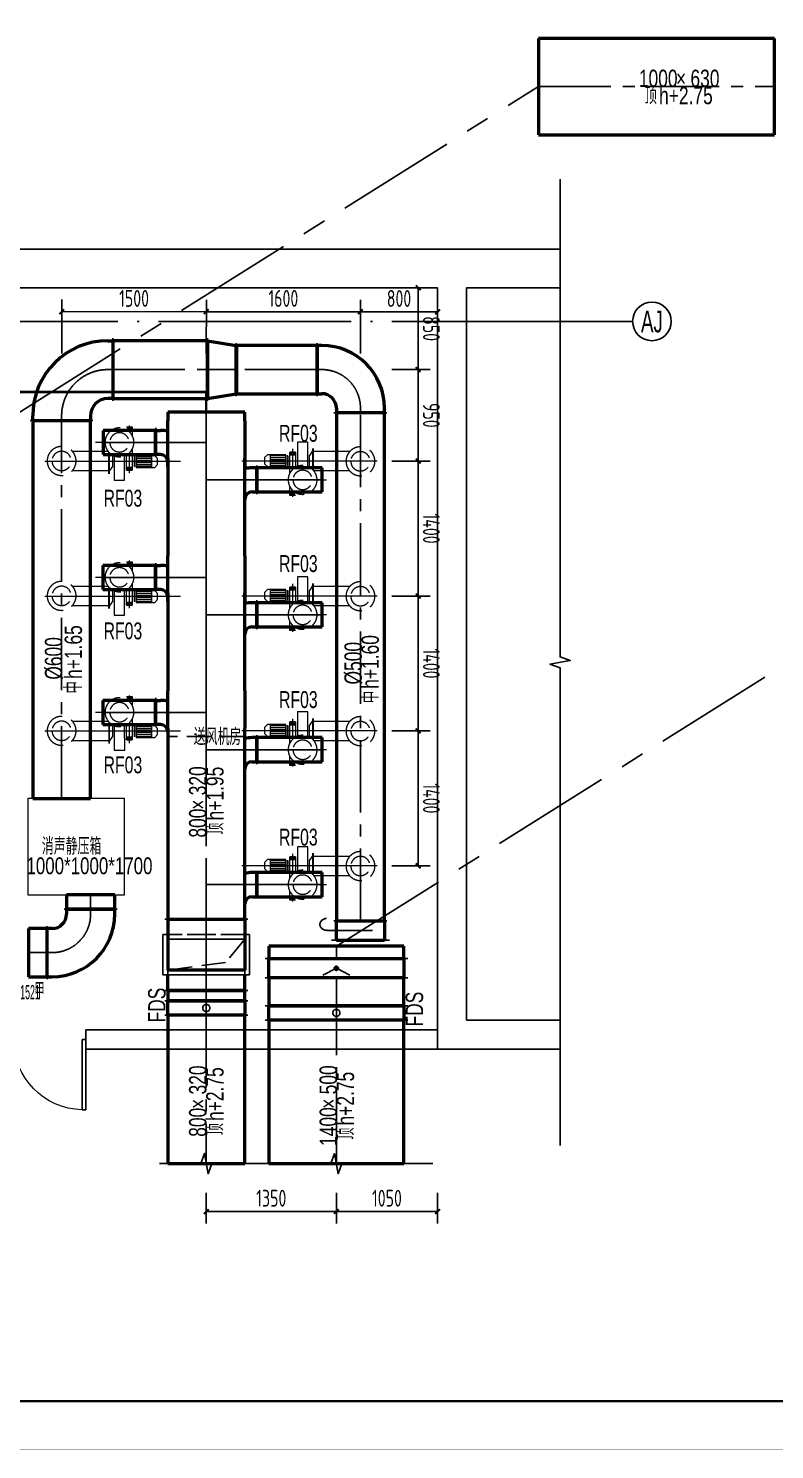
# Model space of a CAD drawing. Extents: x 49167 to 115333, y -222111 to -53947.
# Drawn here: x 81360 to 89102, y -109748 to -95001 of the extents above; entities that cross this region are included whole.
import ezdxf
from ezdxf.enums import TextEntityAlignment as Align

# ---------------------------------------------------------------- set-up
doc = ezdxf.new("R2010")
doc.units = 0
doc.header["$LTSCALE"] = 1000
doc.header["$MEASUREMENT"] = 0
for name, pattern in [('CENTER', [2, 1.25, -0.25, 0.25, -0.25]), ('CENTER2', [1.125, 0.75, -0.125, 0.125, -0.125]), ('DASH', [0.35, 0.25, -0.1]), ('DOTE', [2.42, 2, -0.2, 0.02, -0.2])]:
    doc.linetypes.add(name, pattern=pattern)
for name, color, linetype in [('01-标注_符号', 200, 'Continuous'), ('01-标注_轴线坐标', 132, 'Continuous'), ('02-TEXT_房间', 7, 'Continuous'), ('02-TEXT_轴号', 7, 'Continuous'), ('A_AXIS-轴线', 1, 'DOTE'), ('A_STR-砌块墙', 121, 'Continuous'), ('A_STR-砼墙', 51, 'Continuous'), ('AXIS_TEXT', 7, 'Continuous'), ('DIM_SYMB', 3, 'Continuous'), ('DOOR_FIRE', 220, 'Continuous'), ('DOOR_FIRE_TEXT', 7, 'Continuous'), ('DUCT-送风中心线', 5, 'CENTER2'), ('DUCT-送风标注', 3, 'Continuous'), ('DUCT-送风法兰', 2, 'Continuous'), ('DUCT-送风阀门', 7, 'Continuous'), ('Hvac-Hide', 8, 'DASH'), ('TH_DIM', 3, 'Continuous'), ('看线', 241, 'Continuous')]:
    doc.layers.add(name, color=color, linetype=linetype)
for name, color, linetype, lineweight in [('ACS_COM', 7, 'Continuous', 15), ('ACS_增压管', 1, 'Continuous', 15), ('DUCT-送风管', 4, 'Continuous', 50), ('DUCT-送风管端线', 2, 'Continuous', 50), ('M_COM', 7, 'Continuous', 15)]:
    doc.layers.add(name, color=color, linetype=linetype, lineweight=lineweight)
doc.styles.add('_TCH_AXIS', font='')
doc.styles.add('_TCH_DIM_T3', font='ROS1', dxfattribs={"width": 0.8, "bigfont": 'JD'})
doc.styles.add('_TCH_SPACE', font='ros.shx', dxfattribs={"width": 0.75, "height": 5, "bigfont": 'jd.shx'})
doc.styles.add('_TCH_WINDOW', font='ros.shx', dxfattribs={"width": 0.65, "height": 3.5, "bigfont": 'jd.shx'})
doc.styles.add('COMPLEX', font='COMPLEX')
doc.styles.add('HZF', font='ros.shx', dxfattribs={"width": 0.75, "bigfont": 'jd.shx'})
doc.styles.get('_TCH_AXIS').set_extended_font_data('FZXiHei I-Z08S')
doc.dimstyles.new('_TCH_ARCH&&50', dxfattribs={"dimtxt": 175, "dimasz": 50, "dimexe": 125, "dimexo": 150, "dimgap": 50, "dimtad": 1, "dimdec": 0, "dimzin": 0, "dimdsep": 46, "dimtxsty": '_TCH_DIM_T3', "dimblk": 'ARCHTICK', "dimcen": 0.09, "dimazin": 2, "dimtfac": 1, "dimtdec": 0, "dimtix": 1, "dimtmove": 2, "dimatfit": 3, "dimfxl": 0, "dimtolj": 1, "dimtzin": 0, "dimarcsym": 0})

# ---------------------------------------------------------------- blocks, each defined once
blk = doc.blocks.new('图框-A1')
for points, const_width in [([(0, 0), (841, 0), (841, 594), (0, 594)], 0.05), ([(766, 584), (25, 584), (25, 10), (766, 10)], 0.5)]:
    blk.add_lwpolyline(points, close=True, dxfattribs=dict(const_width=const_width))
at = {"const_width": 0.05}
blk.add_lwpolyline([(420.5, 0), (420.5, 2)], dxfattribs=at)
blk = doc.blocks.new('$DorLib2D$00000002')
for p, q in [((-0.5, 0), (-0.5, 0.4875)), ((-0.475, 0.4875), (-0.5, 0.4875)), ((-0.475, 0), (-0.475, 0.4875)), ((0.475, 0), (0.475, 0.4875)), ((0.475, 0.4875), (0.5, 0.4875)), ((0.5, 0), (0.5, 0.4875)), ((-0.5, 0), (-0.475, 0)), ((0.5, 0), (0.475, 0))]:
    blk.add_line(p, q)
at = {"lineweight": 13}
for centre, start, end in [((-0.4875, 0), 0, 88.53072), ((0.4875, 0), 91.46928, 180)]:
    blk.add_arc(centre, 0.4875, start, end, dxfattribs=at)
blk = doc.blocks.new('_AXISO')
blk.add_circle((0, 0), 0.5)
at = {"layer": 'AXIS_TEXT', "style": 'COMPLEX', "width": 1.041667}
blk.add_attdef('A', text='', height=0.56, dxfattribs=at).set_placement((-0.25, -0.28), (0.25, -0.28), align=Align.FIT)
blk = doc.blocks.new('45口部')
at = {"layer": '01-标注_符号'}
blk.add_lwpolyline([(18371.7, -22612.2), (18371.7, -17655.3), (18266.7, -17617.1), (18476.7, -17580.1), (18371.7, -17542.8), (18371.8, -12586)], dxfattribs=at)
at = {"layer": '01-标注_轴线坐标'}
blk.add_line((18624.9, -14061.7), (19124.9, -14061.7), dxfattribs=at)
at = {"layer": 'A_AXIS-轴线'}
blk.add_line((18624.9, -14061.7), (-1000, -14061.7), dxfattribs=at)
at = {"layer": 'A_STR-砌块墙'}
for p, q in [((17100.5, -21411.7), (13450.6, -21411.7)), ((13450.6, -21411.7), (13450.6, -21611.7)), ((17100.5, -21611.7), (17100.5, -21411.7)), ((13450.6, -21611.7), (17100.5, -21611.7))]:
    blk.add_line(p, q, dxfattribs=at)
at = {"layer": 'A_STR-砼墙'}
for p, q in [((7550.6, -13311.7), (17250.6, -13311.7)), ((17250.6, -13311.7), (18371.7, -13311.7)), ((18371.7, -13311.7), (18371.7, -13711.7)), ((7700.6, -13711.7), (17100.6, -13711.7)), ((17100.6, -13711.7), (17100.5, -21611.7)), ((17400.6, -13711.7), (17400.5, -21311.7)), ((17400.6, -13711.7), (18371.7, -13711.7)), ((17400.5, -21311.7), (18371.7, -21311.7)), ((18371.7, -21311.7), (18371.7, -21611.7)), ((17100.5, -21611.7), (18371.7, -21611.7))]:
    blk.add_line(p, q, dxfattribs=at)
at = {"layer": '01-标注_轴线坐标'}
ref = blk.add_blockref('_AXISO', (19324.9, -14061.7), dxfattribs=dict(at, xscale=400, yscale=400, zscale=400))
ref.add_attrib('A', 'AJ', dxfattribs={"layer": '02-TEXT_轴号', "height": 226.27, "style": '_TCH_AXIS', "width": 0.65625}).set_placement((19211.7, -14174.8), (19438, -14174.8), align=Align.FIT)
at = {"layer": 'DOOR_FIRE', "xscale": -1500, "yscale": 1500, "zscale": 200, "rotation": 179.9998999037865}
blk.add_blockref('$DorLib2D$00000002', (12700.6, -21511.7), dxfattribs=at)
at = {"layer": '02-TEXT_房间', "style": '_TCH_SPACE', "width": 0.75}
blk.add_text('送风机房', height=173.64, rotation=359.9999, dxfattribs=at).set_placement((14570.5, -18458.5))
at = {"layer": 'DOOR_FIRE_TEXT', "style": '_TCH_WINDOW'}
for s, height, width, p in [('甲', 173.6, 0.65, (12916.3, -21095.9)), ('FGM1521', 148.75, 0.458824, (12567.8, -21095.9))]:
    blk.add_text(s, height=height, rotation=359.9999, dxfattribs=dict(at, width=width)).set_placement(p)
blk = doc.blocks.new('ddsyfj')
at = {"layer": 'M_COM'}
for p, q in [((446, -51), (446, 200)), ((446, 200), (554, 200)), ((554, 200), (554, -51)), ((-275, 2), (1132, 2)), ((12, 100), (252, 100)), ((252, 100), (388, 100)), ((388, -90), (388, 132)), ((398, 132), (398, -80)), ((398, 107), (429, 61)), ((429, -48), (429, 63)), ((574, 95), (574, -61)), ((574, 95), (633, 95)), ((633, 67), (574, 67)), ((604, 128), (604, -83)), ((633, -123), (633, 95)), ((655, 58), (655, -52)), ((659, 62), (659, -45)), ((675, 68), (866, 68)), ((675, -55), (675, 68)), ((675, 55), (837, 55)), ((675, 35), (837, 35)), ((675, 15), (837, 15)), ((837, 68), (837, -55)), ((866, 68), (896, 38)), ((896, 38), (896, -25)), ((12, -100), (252, -100)), ((248, -100), (380, -100)), ((675, -5), (837, -5)), ((675, -24), (837, -24)), ((675, -44), (837, -44)), ((866, -55), (675, -55)), ((866, -55), (896, -25)), ((744, -191), (252, -191)), ((633, -355), (633, -259)), ((574, -322), (633, -322)), ((574, -355), (633, -355)), ((604, -299), (604, -368))]:
    blk.add_line(p, q, dxfattribs=at)
at = {"layer": 'M_COM', "linetype": 'DASH'}
for centre, radius in [((-100, 0), 150), ((-100, 0), 100), ((500, -193), 150), ((500, -193), 100)]:
    blk.add_circle(centre, radius, dxfattribs=at)
at = {"layer": 'M_COM'}
for centre in [(588, 79), (618, 79), (588, -338), (618, -338)]:
    blk.add_circle(centre, 6.5, dxfattribs=at)
blk = doc.blocks.new('_ArchTick')
at = {"color": 0, "linetype": 'ByBlock', "const_width": 0.4}
blk.add_lwpolyline([(-0.5, -0.5), (0.5, 0.5)], dxfattribs=at)
blk = doc.blocks.new('*D248')
at = {"layer": 'Defpoints', "color": 0}
for p in [(83205, -97941), (81706, -98525), (83205, -98525)]:
    blk.add_point(p, dxfattribs=at)
at = {"layer": 'TH_DIM', "color": 0, "lineweight": -2}
for p, q in [((81706, -98375), (81706, -97815)), ((83205, -98375), (83206, -97816)), ((81706, -97940), (83205, -97941))]:
    blk.add_line(p, q, dxfattribs=at)
at = {"layer": 'TH_DIM', "color": 0, "lineweight": -2, "xscale": 50, "yscale": 50, "zscale": 50}
for p, rotation in [((81706, -97940), 179.9793718250993), ((83205, -97941), 359.9793718250993)]:
    blk.add_blockref('_ArchTick', p, dxfattribs=dict(at, rotation=rotation))
at = {"layer": 'TH_DIM', "color": 0, "insert": (82456, -97803), "char_height": 175, "attachment_point": 5, "rotation": 359.9794, "style": '_TCH_DIM_T3'}
blk.add_mtext('\\A1;1500', dxfattribs=at)
blk = doc.blocks.new('*D249')
at = {"layer": 'Defpoints', "color": 0}
for p in [(84805, -97941), (83205, -98525), (84805, -98526)]:
    blk.add_point(p, dxfattribs=at)
at = {"layer": 'TH_DIM', "color": 0, "lineweight": -2}
for p, q in [((83205, -98375), (83206, -97816)), ((84805, -98376), (84805, -97816)), ((83205, -97941), (84805, -97941))]:
    blk.add_line(p, q, dxfattribs=at)
at = {"layer": 'TH_DIM', "color": 0, "lineweight": -2, "xscale": 50, "yscale": 50, "zscale": 50}
for p, rotation in [((83205, -97941), 179.9793718250994), ((84805, -97941), 359.9793718250993)]:
    blk.add_blockref('_ArchTick', p, dxfattribs=dict(at, rotation=rotation))
at = {"layer": 'TH_DIM', "color": 0, "insert": (84005, -97803), "char_height": 175, "attachment_point": 5, "rotation": 359.9794, "style": '_TCH_DIM_T3'}
blk.add_mtext('\\A1;1600', dxfattribs=at)
blk = doc.blocks.new('*D250')
at = {"layer": 'Defpoints', "color": 0}
for p in [(85605, -97942), (84805, -98526), (85605, -98526)]:
    blk.add_point(p, dxfattribs=at)
at = {"layer": 'TH_DIM', "color": 0, "lineweight": -2}
for p, q in [((84805, -98376), (84805, -97816)), ((85605, -98376), (85605, -97817)), ((84805, -97941), (85605, -97942))]:
    blk.add_line(p, q, dxfattribs=at)
at = {"layer": 'TH_DIM', "color": 0, "lineweight": -2, "xscale": 50, "yscale": 50, "zscale": 50}
for p, rotation in [((84805, -97941), 179.9793718250987), ((85605, -97942), 359.9793718250987)]:
    blk.add_blockref('_ArchTick', p, dxfattribs=dict(at, rotation=rotation))
at = {"layer": 'TH_DIM', "color": 0, "insert": (85205, -97804), "char_height": 175, "attachment_point": 5, "rotation": 359.9794, "style": '_TCH_DIM_T3'}
blk.add_mtext('\\A1;800', dxfattribs=at)
blk = doc.blocks.new('*D251')
at = {"layer": 'Defpoints', "color": 0}
for p in [(83205, -106934), (84555, -106934), (84555, -107278)]:
    blk.add_point(p, dxfattribs=at)
at = {"layer": 'TH_DIM', "color": 0, "lineweight": -2}
for p, q in [((83205, -107084), (83205, -107403)), ((84555, -107084), (84555, -107403)), ((83205, -107278), (84555, -107278))]:
    blk.add_line(p, q, dxfattribs=at)
at = {"layer": 'TH_DIM', "color": 0, "lineweight": -2, "xscale": 50, "yscale": 50, "zscale": 50}
for p, rotation in [((83205, -107278), 179.9998999037864), ((84555, -107278), 359.9998999037864)]:
    blk.add_blockref('_ArchTick', p, dxfattribs=dict(at, rotation=rotation))
at = {"layer": 'TH_DIM', "color": 0, "insert": (83880, -107140), "char_height": 175, "attachment_point": 5, "rotation": 359.9999, "style": '_TCH_DIM_T3'}
blk.add_mtext('\\A1;1350', dxfattribs=at)
blk = doc.blocks.new('*D252')
at = {"layer": 'Defpoints', "color": 0}
for p in [(84555, -106934), (85605, -106934), (85605, -107278)]:
    blk.add_point(p, dxfattribs=at)
at = {"layer": 'TH_DIM', "color": 0, "lineweight": -2}
for p, q in [((84555, -107084), (84555, -107403)), ((85605, -107084), (85605, -107403)), ((84555, -107278), (85605, -107278))]:
    blk.add_line(p, q, dxfattribs=at)
at = {"layer": 'TH_DIM', "color": 0, "lineweight": -2, "xscale": 50, "yscale": 50, "zscale": 50}
for p, rotation in [((84555, -107278), 179.9998999037865), ((85605, -107278), 359.9998999037865)]:
    blk.add_blockref('_ArchTick', p, dxfattribs=dict(at, rotation=rotation))
at = {"layer": 'TH_DIM', "color": 0, "insert": (85080, -107140), "char_height": 175, "attachment_point": 5, "rotation": 359.9999, "style": '_TCH_DIM_T3'}
blk.add_mtext('\\A1;1050', dxfattribs=at)
blk = doc.blocks.new('*D253')
at = {"layer": 'Defpoints', "color": 0}
for p in [(84980, -102291), (85404, -102291), (84980, -103691)]:
    blk.add_point(p, dxfattribs=at)
at = {"layer": 'TH_DIM', "color": 0, "lineweight": -2}
for p, q in [((85130, -102291), (85529, -102291)), ((85404, -103691), (85404, -102291)), ((85130, -103691), (85529, -103691))]:
    blk.add_line(p, q, dxfattribs=at)
at = {"layer": 'TH_DIM', "color": 0, "lineweight": -2, "xscale": 50, "yscale": 50, "zscale": 50}
for p, rotation in [((85404, -102291), 90.00088337802529), ((85404, -103691), 270.0008833780253)]:
    blk.add_blockref('_ArchTick', p, dxfattribs=dict(at, rotation=rotation))
at = {"layer": 'TH_DIM', "color": 0, "insert": (85541, -102991), "char_height": 175, "attachment_point": 5, "rotation": 270.0009, "style": '_TCH_DIM_T3'}
blk.add_mtext('\\A1;1400', dxfattribs=at)
blk = doc.blocks.new('*D254')
at = {"layer": 'Defpoints', "color": 0}
for p in [(84980, -100891), (85404, -100891), (84980, -102291)]:
    blk.add_point(p, dxfattribs=at)
at = {"layer": 'TH_DIM', "color": 0, "lineweight": -2}
for p, q in [((85130, -100891), (85529, -100891)), ((85404, -102291), (85404, -100891)), ((85130, -102291), (85529, -102291))]:
    blk.add_line(p, q, dxfattribs=at)
at = {"layer": 'TH_DIM', "color": 0, "lineweight": -2, "xscale": 50, "yscale": 50, "zscale": 50}
for p, rotation in [((85404, -100891), 90.00088337802529), ((85404, -102291), 270.0008833780253)]:
    blk.add_blockref('_ArchTick', p, dxfattribs=dict(at, rotation=rotation))
at = {"layer": 'TH_DIM', "color": 0, "insert": (85541, -101591), "char_height": 175, "attachment_point": 5, "rotation": 270.0009, "style": '_TCH_DIM_T3'}
blk.add_mtext('\\A1;1400', dxfattribs=at)
blk = doc.blocks.new('*D255')
at = {"layer": 'Defpoints', "color": 0}
for p in [(84980, -99491), (85404, -99491), (84980, -100891)]:
    blk.add_point(p, dxfattribs=at)
at = {"layer": 'TH_DIM', "color": 0, "lineweight": -2}
for p, q in [((85130, -99491), (85529, -99491)), ((85404, -100891), (85404, -99491)), ((85130, -100891), (85529, -100891))]:
    blk.add_line(p, q, dxfattribs=at)
at = {"layer": 'TH_DIM', "color": 0, "lineweight": -2, "xscale": 50, "yscale": 50, "zscale": 50}
for p, rotation in [((85404, -99491), 90.00088337802529), ((85404, -100891), 270.0008833780253)]:
    blk.add_blockref('_ArchTick', p, dxfattribs=dict(at, rotation=rotation))
at = {"layer": 'TH_DIM', "color": 0, "insert": (85541, -100191), "char_height": 175, "attachment_point": 5, "rotation": 270.0009, "style": '_TCH_DIM_T3'}
blk.add_mtext('\\A1;1400', dxfattribs=at)
blk = doc.blocks.new('*D256')
at = {"layer": 'Defpoints', "color": 0}
for p in [(84980, -98541), (85404, -98541), (84980, -99491)]:
    blk.add_point(p, dxfattribs=at)
at = {"layer": 'TH_DIM', "color": 0, "lineweight": -2}
for p, q in [((85130, -98541), (85529, -98541)), ((85404, -99491), (85404, -98541)), ((85130, -99491), (85529, -99491))]:
    blk.add_line(p, q, dxfattribs=at)
at = {"layer": 'TH_DIM', "color": 0, "lineweight": -2, "xscale": 50, "yscale": 50, "zscale": 50}
for p, rotation in [((85404, -98541), 90.0008833780254), ((85404, -99491), 270.0008833780254)]:
    blk.add_blockref('_ArchTick', p, dxfattribs=dict(at, rotation=rotation))
at = {"layer": 'TH_DIM', "color": 0, "insert": (85541, -99016), "char_height": 175, "attachment_point": 5, "rotation": 270.0009, "style": '_TCH_DIM_T3'}
blk.add_mtext('\\A1;950', dxfattribs=at)
blk = doc.blocks.new('*D257')
at = {"layer": 'Defpoints', "color": 0}
for p in [(84980, -97692), (85404, -97692), (84980, -98541)]:
    blk.add_point(p, dxfattribs=at)
at = {"layer": 'TH_DIM', "color": 0, "lineweight": -2}
for p, q in [((85130, -97692), (85529, -97692)), ((85404, -98541), (85404, -97692)), ((85130, -98541), (85529, -98541))]:
    blk.add_line(p, q, dxfattribs=at)
at = {"layer": 'TH_DIM', "color": 0, "lineweight": -2, "xscale": 50, "yscale": 50, "zscale": 50}
for p, rotation in [((85404, -97692), 90.00088337802501), ((85404, -98541), 270.000883378025)]:
    blk.add_blockref('_ArchTick', p, dxfattribs=dict(at, rotation=rotation))
at = {"layer": 'TH_DIM', "color": 0, "insert": (85541, -98116), "char_height": 175, "attachment_point": 5, "rotation": 270.0009, "style": '_TCH_DIM_T3'}
blk.add_mtext('\\A1;850', dxfattribs=at)

msp = doc.modelspace()

# ---------------------------------------------------------------- linework, layer by layer
at = {"linetype": 'CENTER'}
for p, q in [((81254.5, -98992.2, 3000), (86651.4, -95604.5, 3000)), ((84555.1, -104523.6, 3000), (89952, -101135.9, 3000))]:
    msp.add_line(p, q, dxfattribs=at)
for p, q in [((81360.1, -104841.4), (81360.1, -104341.4)), ((85255.1, -104654.2), (83855.1, -104654.3)), ((85255.1, -104854.4), (83855.1, -104854.5)), ((82805.4, -105091.1), (83605.4, -105091.1))]:
    msp.add_line(p, q)
at = {"layer": 'ACS_COM', "elevation": 2500}
msp.add_lwpolyline([(82355.4, -103991.5), (82355.3, -102991.5), (81355.3, -102991.5), (81355.4, -103991.5)], close=True, dxfattribs=at)
at = {"layer": 'ACS_增压管', "const_width": 25, "elevation": 2500}
msp.add_lwpolyline([(80504.6, -103591.4), (80504.6, -98773.8), (83205.3, -98773.7), (83205.3, -98984.5)], dxfattribs=at)
at = {"layer": 'Defpoints'}
msp.add_lwpolyline([(65641.1, -80546.9), (102691.1, -80546.9), (102691.1, -109246.9), (65641.1, -109246.9)], close=True, dxfattribs=at)
at = {"layer": 'DIM_SYMB'}
for points in [[(82719.2, -106780.5), (83149.5, -106780.5), (83187.7, -106675.5), (83224.7, -106885.5), (83262, -106780.5), (83692.3, -106780.5)], [(85555.6, -106781), (84611.9, -106781), (84573.7, -106886), (84536.6, -106676), (84499.4, -106781), (83555.6, -106781)]]:
    msp.add_lwpolyline(points, dxfattribs=at)
at = {"layer": 'DUCT-送风中心线'}
for p, q in [((86651.4, -95604.5), (89101.9, -95604.5)), ((82184.5, -98541.4), (82234.5, -98541.4)), ((82234.6, -98541.4), (83216.8, -98541.4)), ((83217, -98541.4), (83517, -98541.4)), ((84354.8, -98541.4), (83517.3, -98541.4)), ((84405, -98541.4), (84355, -98541.4)), ((84805, -98991.4), (84805, -98941.4)), ((81704.5, -99071.4), (81704.5, -99021.4)), ((81704.6, -102991.5), (81704.5, -99071.6)), ((83205.3, -98984.5), (83205.3, -99072)), ((83205.3, -99297), (83205.3, -99072)), ((84805.1, -104260.8), (84805, -98991.6)), ((82134.8, -99297), (82680.2, -99297)), ((83205.3, -99297), (82680.3, -99297)), ((83205.3, -99547), (83205.3, -99297)), ((83205.3, -99685.8), (83205.3, -99460.8)), ((83205.3, -99935.8), (83205.3, -99685.8)), ((83205.3, -99685.8), (83730.3, -99685.8)), ((83730.4, -99685.8), (84407.2, -99685.8)), ((83205.3, -99935.8), (83205.3, -100473.7)), ((83205.3, -100698.7), (83205.3, -100473.7)), ((82132.8, -100698.7), (82680.2, -100698.7)), ((83205.3, -100698.7), (82680.3, -100698.7)), ((83205.3, -100948.7), (83205.3, -100698.7)), ((83205.3, -101085.8), (83205.3, -100860.8)), ((83205.3, -101335.8), (83205.3, -101085.8)), ((83205.3, -101085.8), (83730.3, -101085.8)), ((83730.4, -101085.8), (84407.2, -101085.8)), ((83205.3, -101335.8), (83205.3, -101873.7)), ((83205.3, -102098.7), (83205.3, -101873.7)), ((82132.8, -102098.7), (82680.2, -102098.7)), ((83205.3, -102098.7), (82680.3, -102098.7)), ((83205.3, -102260.8), (83205.3, -102098.7)), ((83205.3, -102485.8), (83205.3, -102260.8)), ((83205.3, -102735.8), (83205.3, -102485.8)), ((83205.3, -102485.8), (83730.3, -102485.8)), ((83730.4, -102485.8), (84407.2, -102485.8)), ((83205.3, -102735.8), (83205.4, -103660.8)), ((83205.4, -103885.8), (83205.4, -103660.8)), ((83205.4, -104135.8), (83205.4, -103885.8)), ((83205.4, -103885.8), (83730.4, -103885.8)), ((83730.4, -103885.8), (84407.2, -103885.8)), ((82005.4, -104141.2), (82005.4, -103991.5)), ((82005.4, -104191.4), (82005.4, -104141.4)), ((83205.4, -104135.8), (83205.4, -104243.4)), ((83205.4, -104243.4), (83205.4, -104613.4)), ((84555.1, -104653.9), (84555.1, -104523.6)), ((81360.2, -104591.4), (81555.3, -104591.4)), ((81555.4, -104591.4), (81605.4, -104591.4)), ((83205.4, -104983.4), (83205.4, -104823.4)), ((83205.4, -104983.6), (83205.4, -105090.8)), ((84555.1, -105141.9), (84555.1, -104854.5)), ((83205.4, -105241.4), (83205.4, -106781)), ((84555.2, -106781), (84555.1, -105292.3))]:
    msp.add_line(p, q, dxfattribs=at)
for centre, radius, start, end in [((82184.5, -99021.4), 480, 90.00088, 180.00088), ((84405, -98941.4), 400, 0.00088, 90.00088), ((81605.4, -104191.4), 400, 270.00088, 0.00088)]:
    msp.add_arc(centre, radius, start, end, dxfattribs=at)
at = {"layer": 'DUCT-送风法兰'}
for p, q in [((82234.5, -98866.4), (82234.5, -98216.4)), ((83216.9, -98866.4), (83216.9, -98216.4)), ((83216.9, -98841.4), (83216.9, -98241.4)), ((83517.1, -98291.4), (83517.1, -98791.4)), ((83517.2, -98266.4), (83517.2, -98816.4)), ((84354.9, -98266.4), (84354.9, -98816.4)), ((84354.9, -98291.4), (84354.9, -98791.4)), ((82029.5, -99071.5), (81379.5, -99071.5)), ((85080, -98991.5), (84530, -98991.5)), ((82680.3, -99447), (82680.3, -99147)), ((82680.3, -99447), (82680.3, -99147)), ((83730.3, -99835.8), (83730.3, -99535.8)), ((83730.3, -99835.8), (83730.3, -99535.8)), ((82680.3, -100848.7), (82680.3, -100548.7)), ((82680.3, -100848.7), (82680.3, -100548.7)), ((82680.3, -100848.7), (82680.3, -100548.7)), ((83730.3, -101235.8), (83730.3, -100935.8)), ((82680.3, -102248.7), (82680.3, -101948.7)), ((83730.3, -102635.8), (83730.3, -102335.8)), ((82280.4, -104141.3), (81730.4, -104141.3)), ((82775.4, -104243.5), (83635.4, -104243.5)), ((81555.4, -104866.4), (81555.4, -104316.4)), ((82805.4, -104403.4), (82755.4, -104403.4)), ((82755.4, -104403.4), (82755.4, -104823.4)), ((83655.4, -104403.4), (83605.4, -104403.4)), ((83655.4, -104823.4), (83655.4, -104403.4)), ((85080.1, -104260.8), (84530.1, -104260.9)), ((84505.1, -104460.9), (85105.1, -104460.8)), ((85295.1, -104654), (83815.1, -104654.1)), ((82755.4, -104823.4), (83655.4, -104823.4)), ((82775.4, -104983.5), (83635.4, -104983.5)), ((85295.1, -104854.4), (83815.1, -104854.5)), ((82775.4, -105090.9), (83635.4, -105090.9)), ((85295.1, -105142), (83815.1, -105142)), ((82775.4, -105241.3), (83635.4, -105241.3)), ((85295.1, -105292.2), (83815.1, -105292.2))]:
    msp.add_line(p, q, dxfattribs=at)
at = {"layer": 'DUCT-送风管'}
for p, q in [((89101.8, -95104.5), (86651.4, -95104.5)), ((86651.4, -95104.5), (86651.4, -96104.5)), ((86651.4, -96104.5), (89101.9, -96104.5)), ((82184.5, -98241.4), (82234.5, -98241.4)), ((83216.8, -98241.4), (82234.6, -98241.4)), ((83217, -98241.4), (83517, -98291.4)), ((84354.8, -98291.4), (83517.3, -98291.4)), ((84405, -98291.4), (84355, -98291.4)), ((83217, -98841.4), (83517, -98791.4)), ((83517.3, -98791.4), (84354.8, -98791.4)), ((84355, -98791.4), (84405, -98791.4)), ((82234.5, -98841.4), (82184.5, -98841.4)), ((82234.6, -98841.4), (83216.8, -98841.4)), ((84555, -98941.4), (84555, -98991.4)), ((85055, -98991.4), (85055, -98941.4)), ((81404.5, -99071.4), (81404.5, -99021.4)), ((81404.5, -99071.6), (81404.6, -102991.5)), ((82004.5, -99021.4), (82004.5, -99071.4)), ((82004.6, -102991.5), (82004.5, -99071.6)), ((82805.3, -98984.5), (82805.3, -99072)), ((83605.3, -98984.5), (82805.3, -98984.5)), ((82805.3, -99180.7), (82805.3, -99072)), ((83605.3, -99072), (83605.3, -98984.5)), ((83605.3, -99072), (83605.3, -99497)), ((84555, -98991.6), (84555.1, -104260.8)), ((85055.1, -104260.7), (85055, -98991.6)), ((82680.2, -99172), (82134.8, -99172)), ((82134.8, -99172), (82134.8, -99422)), ((82680.3, -99172), (82730.3, -99172)), ((82805.3, -99497), (82805.3, -99180.7)), ((82134.8, -99422), (82680.2, -99422)), ((82730.3, -99422), (82680.3, -99422)), ((82805.3, -99460.8), (82805.3, -99885.8)), ((82805.3, -99547), (82805.3, -99497)), ((83605.3, -99569.6), (83605.3, -99460.8)), ((83605.3, -99497), (83605.3, -99547)), ((83605.3, -99885.8), (83605.3, -99569.6)), ((83730.3, -99560.8), (83680.3, -99560.8)), ((84407.2, -99560.8), (83730.4, -99560.8)), ((84407.2, -99810.8), (84407.2, -99560.8)), ((83680.3, -99810.8), (83730.3, -99810.8)), ((83730.4, -99810.8), (84407.2, -99810.8)), ((82805.3, -99885.8), (82805.3, -99935.8)), ((82805.3, -99935.8), (82805.3, -100473.7)), ((83605.3, -99935.8), (83605.3, -99885.8)), ((83605.3, -100473.7), (83605.3, -99935.8)), ((82805.3, -100582.5), (82805.3, -100473.7)), ((83605.3, -100473.7), (83605.3, -100898.7)), ((82680.2, -100573.7), (82132.8, -100573.7)), ((82132.8, -100573.7), (82132.8, -100823.7)), ((82680.3, -100573.7), (82730.3, -100573.7)), ((82805.3, -100898.7), (82805.3, -100582.5)), ((82132.8, -100823.7), (82680.2, -100823.7)), ((82730.3, -100823.7), (82680.3, -100823.7)), ((82805.3, -100860.8), (82805.3, -101285.8)), ((83605.3, -100969.6), (83605.3, -100860.8)), ((82805.3, -100948.7), (82805.3, -100898.7)), ((83605.3, -100898.7), (83605.3, -100948.7)), ((83605.3, -101285.8), (83605.3, -100969.6)), ((83730.3, -100960.8), (83680.3, -100960.8)), ((84407.2, -100960.8), (83730.4, -100960.8)), ((84407.2, -101210.8), (84407.2, -100960.8)), ((82805.3, -101285.8), (82805.3, -101335.8)), ((83605.3, -101335.8), (83605.3, -101285.8)), ((83680.3, -101210.8), (83730.3, -101210.8)), ((83730.4, -101210.8), (84407.2, -101210.8)), ((82805.3, -101335.8), (82805.3, -101873.7)), ((83605.3, -101873.7), (83605.3, -101335.8)), ((82805.3, -101982.5), (82805.3, -101873.7)), ((83605.3, -101873.7), (83605.3, -102260.8)), ((82680.2, -101973.7), (82132.8, -101973.7)), ((82132.8, -101973.7), (82132.8, -102223.7)), ((82680.3, -101973.7), (82730.3, -101973.7)), ((82805.3, -102298.7), (82805.3, -101982.5)), ((82132.8, -102223.7), (82680.2, -102223.7)), ((82730.3, -102223.7), (82680.3, -102223.7)), ((82805.3, -102260.8), (82805.3, -102685.8)), ((83605.3, -102369.6), (83605.3, -102260.8)), ((83605.3, -102685.8), (83605.3, -102369.6)), ((83730.3, -102360.8), (83680.3, -102360.8)), ((84407.2, -102360.8), (83730.4, -102360.8)), ((84407.2, -102610.8), (84407.2, -102360.8)), ((83680.3, -102610.8), (83730.3, -102610.8)), ((83730.4, -102610.8), (84407.2, -102610.8)), ((82805.3, -102685.8), (82805.3, -102735.8)), ((82805.3, -102735.8), (82805.4, -103660.8)), ((83605.3, -102735.8), (83605.3, -102685.8)), ((83605.4, -103660.8), (83605.3, -102735.8)), ((81404.6, -102991.5), (82004.6, -102991.5)), ((82805.4, -103660.8), (82805.4, -104085.8)), ((83605.4, -103769.6), (83605.4, -103660.8)), ((83605.4, -104085.8), (83605.4, -103769.6)), ((83730.4, -103760.8), (83680.4, -103760.8)), ((84407.2, -103760.8), (83730.4, -103760.8)), ((84407.2, -104010.8), (84407.2, -103760.8)), ((82255.4, -103991.5), (81755.4, -103991.5)), ((81755.4, -103991.5), (81755.4, -104141.2)), ((82255.4, -104141.2), (82255.4, -103991.5)), ((82805.4, -104085.8), (82805.4, -104135.8)), ((83605.4, -104135.8), (83605.4, -104085.8)), ((83680.4, -104010.8), (83730.4, -104010.8)), ((83730.4, -104010.8), (84407.2, -104010.8)), ((81755.4, -104141.4), (81755.4, -104191.4)), ((82255.4, -104191.4), (82255.4, -104141.4)), ((82805.4, -104135.8), (82805.4, -104243.4)), ((82805.4, -104243.4), (82805.4, -104773.4)), ((83605.4, -104243.4), (83605.4, -104135.8)), ((83605.4, -104243.4), (83605.4, -104773.4)), ((81555.3, -104341.4), (81360.2, -104341.4)), ((81605.4, -104341.4), (81555.4, -104341.4)), ((84555.1, -104460.8), (84555.1, -104260.8)), ((85055.1, -104260.7), (85055.1, -104460.7)), ((85255.1, -104523.6), (83855.1, -104523.6)), ((83855.1, -104523.6), (83855.1, -104654)), ((85255.1, -104653.9), (85255.1, -104523.6)), ((83855.1, -104854.4), (83855.1, -104654.4)), ((85255.1, -104654.3), (85255.1, -104854.3)), ((81360.2, -104841.4), (81555.3, -104841.4)), ((81555.4, -104841.4), (81605.4, -104841.4)), ((83605.4, -104773.4), (82805.4, -104773.4)), ((82805.4, -104983.4), (82805.4, -104823.4)), ((83605.4, -104983.4), (83605.4, -104823.4)), ((82805.4, -104983.6), (82805.4, -105090.8)), ((83605.4, -105090.8), (83605.4, -104983.6)), ((83855.1, -104854.6), (83855.1, -105141.9)), ((85255.1, -105141.9), (85255.1, -104854.5)), ((82805.4, -105241.2), (82805.4, -105091.2)), ((83605.4, -105091.2), (83605.4, -105241.2)), ((83855.1, -105291.9), (83855.1, -105141.9)), ((85255.1, -105141.9), (85255.1, -105291.9)), ((82805.4, -105241.4), (82805.4, -106781)), ((83605.4, -106781), (83605.4, -105241.4)), ((85255.2, -106781), (85255.1, -105292.3)), ((83855.1, -105292.3), (83855.2, -106781)), ((82805.4, -106781), (83605.4, -106781)), ((83855.2, -106781), (85255.2, -106781))]:
    msp.add_line(p, q, dxfattribs=at)
for centre, radius, start, end in [((82184.5, -99021.4), 780, 90.00088, 180.00088), ((84405, -98941.4), 650, 0.00088, 90.00088), ((84405, -98941.4), 150, 0.00088, 90.00088), ((82184.5, -99021.4), 180, 90.00088, 180.00088), ((82730.3, -99497), 325, 76.65852, 90.00088), ((82730.3, -99497), 75, 0.00088, 90.00088), ((83680.3, -99885.8), 325, 90.00088, 103.34325), ((83680.3, -99885.8), 75, 90.00088, 180.00088), ((82730.3, -100898.7), 325, 76.65852, 90.00088), ((82730.3, -100898.7), 75, 0.00088, 90.00088), ((83680.3, -101285.8), 325, 90.00088, 103.34325), ((83680.3, -101285.8), 75, 90.00088, 180.00088), ((82730.3, -102298.7), 325, 76.65852, 90.00088), ((82730.3, -102298.7), 75, 0.00088, 90.00088), ((83680.3, -102685.8), 325, 90.00088, 103.34325), ((83680.3, -102685.8), 75, 90.00088, 180.00088), ((83680.4, -104085.8), 325, 90.00088, 103.34325), ((83680.4, -104085.8), 75, 90.00088, 180.00088), ((81605.4, -104191.4), 650, 270.00088, 0.00088), ((81605.4, -104191.4), 150, 270.00088, 0.00088)]:
    msp.add_arc(centre, radius, start, end, dxfattribs=at)
at = {"layer": 'DUCT-送风管端线'}
for p, q in [((89101.9, -96104.5), (89101.8, -95104.5)), ((82234.5, -98241.4), (82234.5, -98841.4)), ((82234.6, -98241.4), (82234.6, -98841.4)), ((83216.8, -98841.4), (83216.8, -98241.4)), ((83217, -98241.4), (83217, -98841.4)), ((83517, -98791.4), (83517, -98291.4)), ((83517.3, -98291.4), (83517.3, -98791.4)), ((84354.8, -98791.4), (84354.8, -98291.4)), ((84355, -98291.4), (84355, -98791.4)), ((81404.5, -99071.4), (82004.5, -99071.4)), ((82004.5, -99071.6), (81404.5, -99071.6)), ((85055, -98991.4), (84555, -98991.4)), ((85055, -98991.6), (84555, -98991.6)), ((82680.2, -99422), (82680.2, -99172)), ((82680.3, -99422), (82680.3, -99172)), ((83730.3, -99810.8), (83730.3, -99560.8)), ((83730.4, -99560.8), (83730.4, -99810.8)), ((82680.2, -100823.7), (82680.2, -100573.7)), ((82680.3, -100823.7), (82680.3, -100573.7)), ((83730.3, -101210.8), (83730.3, -100960.8)), ((83730.4, -100960.8), (83730.4, -101210.8)), ((82680.2, -102223.7), (82680.2, -101973.7)), ((82680.3, -102223.7), (82680.3, -101973.7)), ((83730.3, -102610.8), (83730.3, -102360.8)), ((83730.4, -102360.8), (83730.4, -102610.8)), ((83730.4, -103760.8), (83730.4, -104010.8)), ((83730.4, -104010.8), (83730.4, -103760.8)), ((81755.4, -104141.2), (82255.4, -104141.2)), ((82255.4, -104141.4), (81755.4, -104141.4)), ((82805.4, -104243.4), (83605.4, -104243.4)), ((82805.4, -104243.4), (83605.4, -104243.4)), ((81360.2, -104341.4), (81360.2, -104841.4)), ((81555.3, -104841.4), (81555.3, -104341.4)), ((81555.4, -104841.4), (81555.4, -104341.4)), ((84555.1, -104260.8), (85055.1, -104260.7)), ((84555.1, -104260.8), (85055.1, -104260.7)), ((84555.1, -104460.8), (85055.1, -104460.7)), ((83855.1, -104654), (85255.1, -104653.9)), ((85255.1, -104654.3), (83855.1, -104654.4)), ((82805.4, -104983.4), (83605.4, -104983.4)), ((83605.4, -104983.6), (82805.4, -104983.6)), ((85255.1, -104854.3), (83855.1, -104854.4)), ((85255.1, -104854.5), (83855.1, -104854.6)), ((82805.4, -105090.8), (83605.4, -105090.8)), ((83605.4, -105091.2), (82805.4, -105091.2)), ((85255.1, -105141.9), (83855.1, -105141.9)), ((83855.1, -105141.9), (85255.1, -105141.9)), ((83605.4, -105241.2), (82805.4, -105241.2)), ((83605.4, -105241.4), (82805.4, -105241.4)), ((85255.1, -105291.9), (83855.1, -105291.9)), ((85255.1, -105292.3), (83855.1, -105292.3))]:
    msp.add_line(p, q, dxfattribs=at)
at = {"layer": 'DUCT-送风阀门'}
for p, q in [((84401.1, -104259.1), (84396.6, -104264.2)), ((84406.2, -104254.4), (84401.1, -104259.1)), ((84411.9, -104250.2), (84406.2, -104254.4)), ((84418.1, -104246.3), (84411.9, -104250.2)), ((84424.7, -104243.1), (84418.1, -104246.3)), ((84431.8, -104240.3), (84424.7, -104243.1)), ((84439.1, -104238.1), (84431.8, -104240.3)), ((84446.6, -104236.5), (84439.1, -104238.1)), ((84454.3, -104235.5), (84446.6, -104236.5)), ((84384.5, -104293.6), (84384.3, -104299.8)), ((84384.3, -104299.8), (84384.9, -104306)), ((84385.4, -104287.4), (84384.5, -104293.6)), ((84384.9, -104306), (84386.3, -104312.2)), ((84387.1, -104281.3), (84385.4, -104287.4)), ((84386.3, -104312.2), (84388.5, -104318.2)), ((84389.6, -104275.4), (84387.1, -104281.3)), ((84388.5, -104318.2), (84391.3, -104324)), ((84392.7, -104269.7), (84389.6, -104275.4)), ((84391.3, -104324), (84394.9, -104329.5)), ((84396.6, -104264.2), (84392.7, -104269.7)), ((84394.9, -104329.5), (84399.2, -104334.8)), ((84399.2, -104334.8), (84404, -104339.6)), ((84404, -104339.6), (84409.5, -104344.1)), ((84409.5, -104344.1), (84415.5, -104348.1)), ((84415.5, -104348.1), (84421.9, -104351.6)), ((84421.9, -104351.6), (84428.8, -104354.6)), ((84428.8, -104354.6), (84436, -104357)), ((84436, -104357), (84443.4, -104358.9)), ((84443.4, -104358.9), (84451.1, -104360.1)), ((84451.1, -104360.1), (84458.8, -104360.7)), ((84458.8, -104360.7), (84466.6, -104360.8)), ((84930.1, -104360.7), (84466.6, -104360.8)), ((84415.1, -104824.3), (84555.1, -104754.3)), ((84533.8, -104748.3), (84533.1, -104752.3)), ((84533.1, -104752.3), (84533.1, -104756.4)), ((84533.1, -104756.4), (84533.8, -104760.4)), ((84535.3, -104744.5), (84533.8, -104748.3)), ((84533.8, -104760.4), (84535.3, -104764.2)), ((84537.4, -104741), (84535.3, -104744.5)), ((84535.3, -104764.2), (84537.4, -104767.7)), ((84540.2, -104738), (84537.4, -104741)), ((84537.4, -104767.7), (84540.2, -104770.7)), ((84540.4, -104751.4), (84540.1, -104754.3)), ((84540.1, -104754.3), (84540.4, -104757.3)), ((84543.5, -104735.5), (84540.2, -104738)), ((84540.2, -104770.7), (84543.5, -104773.2)), ((84541.3, -104748.6), (84540.4, -104751.4)), ((84540.4, -104757.3), (84541.3, -104760.1)), ((84542.7, -104746), (84541.3, -104748.6)), ((84541.3, -104760.1), (84542.7, -104762.7)), ((84544.5, -104743.7), (84542.7, -104746)), ((84542.7, -104762.7), (84544.5, -104765)), ((84547.1, -104733.7), (84543.5, -104735.5)), ((84543.5, -104773.2), (84547.1, -104775)), ((84544.6, -104752.3), (84544.4, -104754.3)), ((84544.4, -104754.3), (84544.6, -104756.4)), ((84546.8, -104741.9), (84544.5, -104743.7)), ((84544.5, -104765), (84546.8, -104766.8)), ((84545.2, -104750.2), (84544.6, -104752.3)), ((84544.6, -104756.4), (84545.2, -104758.5)), ((84546.2, -104748.4), (84545.2, -104750.2)), ((84545.2, -104758.5), (84546.2, -104760.3)), ((84547.5, -104746.8), (84546.2, -104748.4)), ((84546.2, -104760.3), (84547.5, -104761.9)), ((84549.4, -104740.5), (84546.8, -104741.9)), ((84546.8, -104766.8), (84549.4, -104768.2)), ((84551.1, -104732.6), (84547.1, -104733.7)), ((84547.1, -104775), (84551.1, -104776.1)), ((84549.2, -104745.4), (84547.5, -104746.8)), ((84547.5, -104761.9), (84549.2, -104763.3)), ((84551, -104744.4), (84549.2, -104745.4)), ((84549.2, -104763.3), (84551, -104764.3)), ((84552.2, -104739.6), (84549.4, -104740.5)), ((84549.4, -104768.2), (84552.2, -104769.1)), ((84553, -104743.8), (84551, -104744.4)), ((84551, -104764.3), (84553, -104764.9)), ((84555.1, -104732.2), (84551.1, -104732.6)), ((84551.1, -104776.1), (84555.1, -104776.5)), ((84555.1, -104739.3), (84552.2, -104739.6)), ((84552.2, -104769.1), (84555.1, -104769.4)), ((84555.1, -104743.6), (84553, -104743.8)), ((84553, -104764.9), (84555.1, -104765.1)), ((84559.2, -104732.6), (84555.1, -104732.2)), ((84558.1, -104739.6), (84555.1, -104739.3)), ((84557.2, -104743.8), (84555.1, -104743.6)), ((84695.1, -104824.3), (84555.1, -104754.3)), ((84555.1, -104765.1), (84557.2, -104764.9)), ((84555.1, -104769.4), (84558.1, -104769.1)), ((84555.1, -104776.5), (84559.2, -104776.1)), ((84559.2, -104744.4), (84557.2, -104743.8)), ((84557.2, -104764.9), (84559.2, -104764.3)), ((84560.9, -104740.5), (84558.1, -104739.6)), ((84558.1, -104769.1), (84560.9, -104768.2)), ((84563.1, -104733.7), (84559.2, -104732.6)), ((84561.1, -104745.4), (84559.2, -104744.4)), ((84559.2, -104764.3), (84561.1, -104763.3)), ((84559.2, -104776.1), (84563.1, -104775)), ((84563.5, -104741.9), (84560.9, -104740.5)), ((84560.9, -104768.2), (84563.5, -104766.8)), ((84562.7, -104746.8), (84561.1, -104745.4)), ((84561.1, -104763.3), (84562.7, -104761.9)), ((84564.1, -104748.4), (84562.7, -104746.8)), ((84562.7, -104761.9), (84564.1, -104760.3)), ((84566.8, -104735.5), (84563.1, -104733.7)), ((84563.1, -104775), (84566.8, -104773.2)), ((84565.7, -104743.7), (84563.5, -104741.9)), ((84563.5, -104766.8), (84565.7, -104765)), ((84565, -104750.2), (84564.1, -104748.4)), ((84564.1, -104760.3), (84565, -104758.5)), ((84565.7, -104752.3), (84565, -104750.2)), ((84565, -104758.5), (84565.7, -104756.4)), ((84567.6, -104746), (84565.7, -104743.7)), ((84565.9, -104754.3), (84565.7, -104752.3)), ((84565.7, -104756.4), (84565.9, -104754.3)), ((84565.7, -104765), (84567.6, -104762.7)), ((84570.1, -104738), (84566.8, -104735.5)), ((84566.8, -104773.2), (84570.1, -104770.7)), ((84569, -104748.6), (84567.6, -104746)), ((84567.6, -104762.7), (84569, -104760.1)), ((84569.8, -104751.4), (84569, -104748.6)), ((84569, -104760.1), (84569.8, -104757.3)), ((84570.1, -104754.3), (84569.8, -104751.4)), ((84569.8, -104757.3), (84570.1, -104754.3)), ((84572.8, -104741), (84570.1, -104738)), ((84570.1, -104770.7), (84572.8, -104767.7)), ((84575, -104744.5), (84572.8, -104741)), ((84572.8, -104767.7), (84575, -104764.2)), ((84576.4, -104748.3), (84575, -104744.5)), ((84575, -104764.2), (84576.4, -104760.4)), ((84577.2, -104752.3), (84576.4, -104748.3)), ((84576.4, -104760.4), (84577.2, -104756.4)), ((84577.2, -104756.4), (84577.2, -104752.3)), ((83177, -105141.6), (83173.8, -105145.9)), ((83180.8, -105137.9), (83177, -105141.6)), ((83185.1, -105134.6), (83180.8, -105137.9)), ((83189.8, -105132.1), (83185.1, -105134.6)), ((83194.8, -105130.2), (83189.8, -105132.1)), ((83200, -105129.1), (83194.8, -105130.2)), ((83205.4, -105128.7), (83200, -105129.1)), ((83205.4, -105100.6), (83205.4, -105231.8)), ((83210.7, -105129.1), (83205.4, -105128.7)), ((83215.9, -105130.2), (83210.7, -105129.1)), ((83221, -105132.1), (83215.9, -105130.2)), ((83225.6, -105134.6), (83221, -105132.1)), ((83229.9, -105137.9), (83225.6, -105134.6)), ((83233.7, -105141.6), (83229.9, -105137.9)), ((83236.9, -105145.9), (83233.7, -105141.6)), ((83168.3, -105160.9), (83167.9, -105166.2)), ((83167.9, -105166.2), (83168.3, -105171.5)), ((83169.4, -105155.6), (83168.3, -105160.9)), ((83168.3, -105171.5), (83169.4, -105176.8)), ((83171.3, -105150.6), (83169.4, -105155.6)), ((83169.4, -105176.8), (83171.3, -105181.8)), ((83173.8, -105145.9), (83171.3, -105150.6)), ((83171.3, -105181.8), (83173.8, -105186.5)), ((83173.8, -105186.5), (83177, -105190.8)), ((83177, -105190.8), (83180.8, -105194.5)), ((83180.8, -105194.5), (83185.1, -105197.7)), ((83185.1, -105197.7), (83189.8, -105200.3)), ((83189.8, -105200.3), (83194.8, -105202.2)), ((83194.8, -105202.2), (83200, -105203.3)), ((83200, -105203.3), (83205.4, -105203.7)), ((83205.4, -105203.7), (83210.7, -105203.3)), ((83210.7, -105203.3), (83215.9, -105202.2)), ((83215.9, -105202.2), (83221, -105200.3)), ((83221, -105200.3), (83225.6, -105197.7)), ((83225.6, -105197.7), (83229.9, -105194.5)), ((83229.9, -105194.5), (83233.7, -105190.8)), ((83233.7, -105190.8), (83236.9, -105186.5)), ((83239.5, -105150.6), (83236.9, -105145.9)), ((83236.9, -105186.5), (83239.5, -105181.8)), ((83241.4, -105155.6), (83239.5, -105150.6)), ((83239.5, -105181.8), (83241.4, -105176.8)), ((83242.5, -105160.9), (83241.4, -105155.6)), ((83241.4, -105176.8), (83242.5, -105171.5)), ((83242.9, -105166.2), (83242.5, -105160.9)), ((83242.5, -105171.5), (83242.9, -105166.2)), ((84518, -105211.6), (84517.6, -105216.9)), ((84517.6, -105216.9), (84518, -105222.3)), ((84519.2, -105206.4), (84518, -105211.6)), ((84518, -105222.3), (84519.2, -105227.5)), ((84521, -105201.4), (84519.2, -105206.4)), ((84519.2, -105227.5), (84521, -105232.5)), ((84523.6, -105196.7), (84521, -105201.4)), ((84521, -105232.5), (84523.6, -105237.2)), ((84526.8, -105192.4), (84523.6, -105196.7)), ((84523.6, -105237.2), (84526.8, -105241.5)), ((84530.6, -105188.6), (84526.8, -105192.4)), ((84526.8, -105241.5), (84530.6, -105245.3)), ((84534.9, -105185.4), (84530.6, -105188.6)), ((84530.6, -105245.3), (84534.9, -105248.5)), ((84539.6, -105182.8), (84534.9, -105185.4)), ((84534.9, -105248.5), (84539.6, -105251)), ((84544.6, -105180.9), (84539.6, -105182.8)), ((84539.6, -105251), (84544.6, -105252.9)), ((84549.8, -105179.8), (84544.6, -105180.9)), ((84544.6, -105252.9), (84549.8, -105254)), ((84555.1, -105179.4), (84549.8, -105179.8)), ((84549.8, -105254), (84555.1, -105254.4)), ((84555.1, -105151.3), (84555.1, -105282.6)), ((84560.5, -105179.8), (84555.1, -105179.4)), ((84555.1, -105254.4), (84560.5, -105254)), ((84565.7, -105180.9), (84560.5, -105179.8)), ((84560.5, -105254), (84565.7, -105252.9)), ((84570.7, -105182.8), (84565.7, -105180.9)), ((84565.7, -105252.9), (84570.7, -105251)), ((84575.4, -105185.4), (84570.7, -105182.8)), ((84570.7, -105251), (84575.4, -105248.5)), ((84579.7, -105188.6), (84575.4, -105185.4)), ((84575.4, -105248.5), (84579.7, -105245.3)), ((84583.5, -105192.4), (84579.7, -105188.6)), ((84579.7, -105245.3), (84583.5, -105241.5)), ((84586.7, -105196.7), (84583.5, -105192.4)), ((84583.5, -105241.5), (84586.7, -105237.2)), ((84589.2, -105201.3), (84586.7, -105196.7)), ((84586.7, -105237.2), (84589.2, -105232.5)), ((84591.1, -105206.4), (84589.2, -105201.3)), ((84589.2, -105232.5), (84591.1, -105227.5)), ((84592.3, -105211.6), (84591.1, -105206.4)), ((84591.1, -105227.5), (84592.3, -105222.3)), ((84592.6, -105216.9), (84592.3, -105211.6)), ((84592.3, -105222.3), (84592.6, -105216.9))]:
    msp.add_line(p, q, dxfattribs=at)
at = {"layer": 'Hvac-Hide'}
for p, q in [((82805.3, -102348.7), (82805.3, -102298.7)), ((83205.3, -102348.7), (83205.3, -102260.8)), ((83605.3, -102260.8), (83605.3, -102298.7)), ((83605.3, -102298.7), (83605.3, -102348.7)), ((83605.3, -102348.7), (82805.3, -102348.7)), ((83655.4, -104403.4), (82755.4, -104403.4)), ((82755.4, -104403.4), (82755.4, -104823.4)), ((83605.4, -104403.4), (82805.4, -104403.4)), ((83655.4, -104823.4), (83655.4, -104403.4)), ((83605.4, -104453.4), (82805.4, -104453.4)), ((82805.4, -104453.4), (82805.4, -104773.4)), ((82805.4, -104773.4), (82805.4, -104453.4)), ((82805.4, -104453.4), (83605.4, -104453.4)), ((83605.4, -104453.4), (83405.4, -104693.4)), ((83605.4, -104773.4), (83605.4, -104453.4)), ((83605.4, -104453.4), (83605.4, -104773.4)), ((83405.4, -104693.4), (82805.4, -104773.4)), ((83205.4, -104823.4), (83205.4, -104613.4)), ((82755.4, -104823.4), (83655.4, -104823.4)), ((82805.4, -104773.4), (83605.4, -104773.4)), ((82805.4, -104823.4), (82805.4, -104773.4)), ((82805.4, -104773.4), (82805.4, -104773.4)), ((83605.4, -104773.4), (83605.4, -104773.4)), ((83605.4, -104773.4), (83605.4, -104823.4))]:
    msp.add_line(p, q, dxfattribs=at)

# ---------------------------------------------------------------- block references
at = {"xscale": 50, "yscale": 50, "zscale": 50}
msp.add_blockref('图框-A1', (64391.1, -109746.9), dxfattribs=at)
at = {"xscale": -1}
for p, rotation in [((81804.5, -99489.7, 2500), 180.0008833780146), ((84705, -99493.1, 2500), 0.0008833780251293888), ((81804.5, -100889.7, 2500), 180.0008833780146), ((84705, -100893.1, 2500), 0.0008833780251293888), ((81804.6, -102289.7, 2500), 180.0008833780146), ((84705.1, -102293.1, 2500), 0.0008833780251293888), ((84705.1, -103693.1, 2500), 0.0008833780251293888)]:
    msp.add_blockref('ddsyfj', p, dxfattribs=dict(at, rotation=rotation))
at = {"layer": '看线'}
msp.add_blockref('45口部', (68504.5, -83979.9), dxfattribs=at)

# ---------------------------------------------------------------- texts
at = {"layer": 'DUCT-送风标注', "style": 'HZF', "width": 0.75}
for s, height, rotation, p in [('1000', 180, 360, (87693.7, -95609.4, 3000)), ('×', 178.6, 360, (88079.4, -95609.4, 3000)), ('630', 180, 360, (88229, -95609.4, 3000)), ('顶', 178.6, 360, (87753.9, -95787.5, 3000)), ('h+2.75', 180, 360, (87903.6, -95787.5, 3000)), ('h+1.65', 180, 90, (81915.6, -101751.6)), ('h+1.60', 180, 90, (84995.7, -101853.6)), ('%%C600', 180, 90, (81710.6, -101759.2)), ('%%C500', 180, 90, (84818.8, -101808.9)), ('中', 178.6, 90, (81915.6, -101901.2)), ('中', 178.6, 90, (84995.7, -102003.3)), ('320', 180, 90, (83206.3, -102959.1, 5500)), ('h+1.95', 180, 90, (83384.4, -103219.5, 5500)), ('×', 178.6, 90, (83206.3, -103108.7, 5500)), ('800', 180, 90, (83206.3, -103398, 5500)), ('顶', 178.6, 90, (83384.4, -103369.2, 5500)), ('消声静压箱', 173.64, 0, (81499, -103574.8, 2500)), ('1000*1000*1700', 175, 0, (81339.5, -103777.8, 2500)), ('FDS', 180, 90, (82782.2, -105316.5)), ('FDS', 180, 90, (85454.8, -105358)), ('320', 180, 90, (83206.3, -106063.6, 5500)), ('h+2.75', 180, 90, (83384.4, -106338.4, 5500)), ('500', 180, 90, (84561, -106062, 6000)), ('h+2.75', 180, 90, (84739.1, -106385.1, 6000)), ('×', 178.6, 90, (83206.3, -106213.2, 5500)), ('×', 178.6, 90, (84561, -106211.7, 6000)), ('800', 180, 90, (83206.3, -106502.5, 5500)), ('1400', 180, 90, (84561, -106597.4, 6000)), ('顶', 178.6, 90, (83384.4, -106488.1, 5500)), ('顶', 178.6, 90, (84739.1, -106534.7, 6000))]:
    msp.add_text(s, height=height, rotation=rotation, dxfattribs=at).set_placement(p)
at = {"layer": 'DUCT-送风标注', "style": 'HZF', "width": 0.7}
for p in [(84160.6, -99202.5), (82340.5, -99876.1), (84160.6, -100554.6), (82340.5, -101252.7), (84160.6, -101965.7), (82340.5, -102643), (84160.6, -103392.8)]:
    msp.add_text('RF03', height=175, rotation=0.00003, dxfattribs=at).set_placement(p, align=Align.MIDDLE_CENTER)

# ---------------------------------------------------------------- dimensions: what is measured, and where the dimension line sits
at = {"layer": 'TH_DIM'}
for p1, p2, distance, text, picture, middle in [((81705.5, -98525), (83205.3, -98525.5), 584.8, '1500', '*D248', (82455.7, -97802.9)), ((83205.3, -98525.5), (84805, -98526.1), 584.8, '1600', '*D249', (84005.4, -97803.5)), ((84805, -98526.1), (85605.1, -98526.4), 584.8, '800', '*D250', (85205.3, -97803.9)), ((84979.6, -98541.4), (84979.6, -97691.6), -424.1, '850', '*D257', (85541.2, -98116.5)), ((84979.6, -99491.3), (84979.6, -98541.4), -424.1, '950', '*D256', (85541.2, -99016.3)), ((84979.7, -100891.3), (84979.6, -99491.3), -424.1, '1400', '*D255', (85541.3, -100191.3)), ((84979.7, -102291.3), (84979.7, -100891.3), -424.1, '1400', '*D254', (85541.3, -101591.3)), ((84979.7, -103691.3), (84979.7, -102291.3), -424.1, '1400', '*D253', (85541.3, -102991.3)), ((83205.4, -106933.6), (84555.1, -106933.6), -344.1, '1350', '*D251', (83880.3, -107140.2)), ((84555.1, -106933.6), (85605, -106933.6), -344.1, '1050', '*D252', (85080.1, -107140.2))]:
    dim = msp.add_aligned_dim(p1=p1, p2=p2, distance=distance, text=text, dimstyle='_TCH_ARCH&&50', dxfattribs=at)
    dim.commit()
    dim.dimension.update_dxf_attribs({"geometry": picture, "text_midpoint": middle})

doc.saveas('drawing.dxf')
